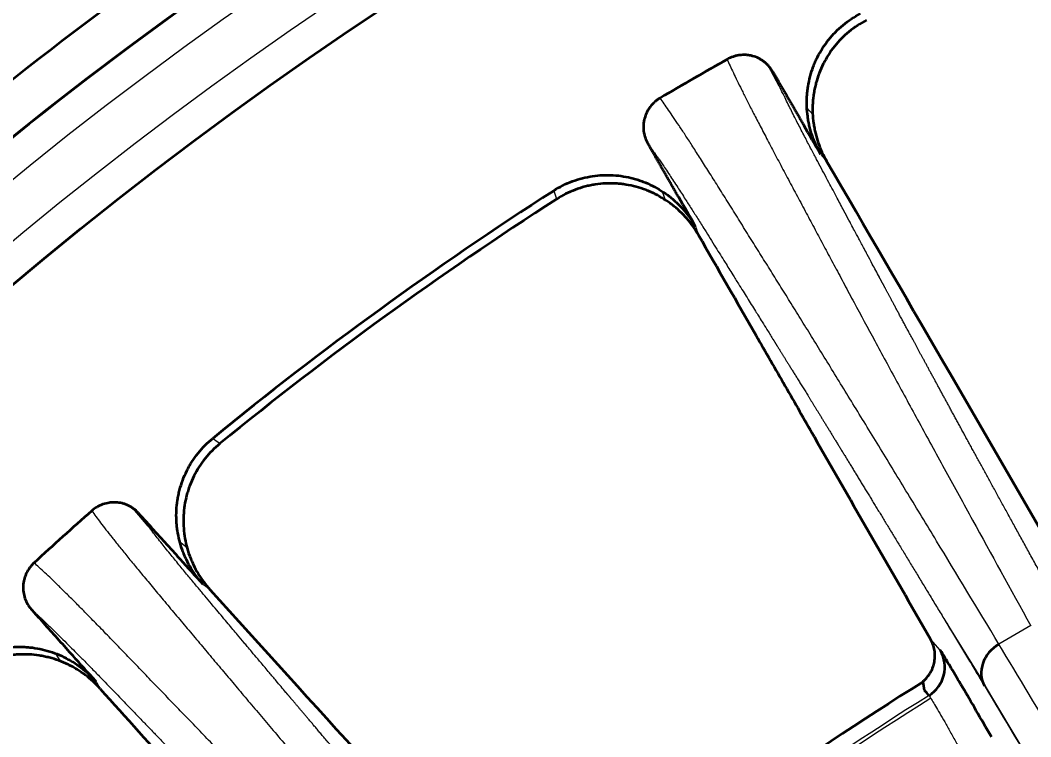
# Model space of a CAD drawing. Header units: millimetres. Extents: x 261 to 3841, y 268 to 4746.
# Drawn here: x 376.55 to 391.7, y 514.75 to 525.5 of the extents above; entities that cross this region are included whole.
import ezdxf
from ezdxf.lldxf.tags import DXFTag

# ---------------------------------------------------------------- set-up
doc = ezdxf.new("R2010")
doc.units = ezdxf.units.MM
doc.layers.add('20', color=7, linetype='Continuous', true_color=0xffffff)
doc.layers.add('dim', color=82, linetype='Continuous', lineweight=5)
doc.styles.add('TXT', font='txt.shx', dxfattribs={"bigfont": 'gbcbig.shx'})
tags = doc.linetypes.add('DASHED', pattern=[25.72, 12.86, -12.86]).pattern_tags.tags
tags[6:7] = [DXFTag(74, 4), DXFTag(75, 0), DXFTag(340, '0'), DXFTag(46, 0.0), DXFTag(50, 0.0), DXFTag(44, 0.0), DXFTag(45, 0.0)]
tags[4:5] = [DXFTag(74, 4), DXFTag(75, 0), DXFTag(340, '0'), DXFTag(46, 0.0), DXFTag(50, 0.0), DXFTag(44, 0.0), DXFTag(45, 0.0)]
doc.dimstyles.new('2-2', dxfattribs={"dimscale": 2, "dimtxt": 2.5, "dimasz": 2, "dimexe": 0.5, "dimexo": 0.5, "dimgap": 0.66, "dimtad": 0, "dimzin": 9, "dimdsep": 46, "dimtxsty": 'TXT', "dimblk": 'CLOSEDBLANK', "dimcen": 0.1, "dimclrd": 256, "dimclre": 256, "dimclrt": 7, "dimazin": 2, "dimtfac": 1, "dimtofl": 0, "dimtmove": 0, "dimatfit": 0, "dimldrblk": 'CLOSEDBLANK', "dimfxl": 0, "dimlwd": 0, "dimlwe": 0, "dimarcsym": 0})

# ---------------------------------------------------------------- blocks, each defined once
blk = doc.blocks.new('*D32')
at = {"layer": 'DEFPOINTS', "color": 0, "lineweight": 18, "transparency": 16777216}
for p in [(264.609, 628.483), (264.609, 608.346), (414.609, 446.191)]:
    blk.add_point(p, dxfattribs=at)
at = {"layer": 'dim', "lineweight": 0, "transparency": 16777216}
blk.add_line((264.609, 609.346), (264.609, 628.483), dxfattribs=at)
at = {"layer": 'dim', "color": 7, "lineweight": 18, "transparency": 16777216, "insert": (264.609, 634.9), "char_height": 5, "attachment_point": 5, "rotation": 90, "style": 'TXT'}
blk.add_mtext('150', dxfattribs=at)
blk = doc.blocks.new('_ClosedBlank')
at = {"color": 0, "linetype": 'ByBlock', "lineweight": -2}
for p, q in [((-1, 0.1667), (0, 0)), ((-1, 0.1667), (-1, -0.1667)), ((0, 0), (-1, -0.1667))]:
    blk.add_line(p, q, dxfattribs=at)
blk = doc.blocks.new('*D34')
at = {"layer": 'DEFPOINTS', "color": 0, "lineweight": 18, "transparency": 16777216}
for p in [(394.109, 628.483), (394.109, 483.191), (414.609, 446.191)]:
    blk.add_point(p, dxfattribs=at)
at = {"layer": 'dim', "lineweight": 0, "transparency": 16777216}
blk.add_line((394.109, 484.19), (394.109, 628.483), dxfattribs=at)
at = {"layer": 'dim', "color": 7, "lineweight": 18, "transparency": 16777216, "insert": (394.109, 636.566), "char_height": 5, "attachment_point": 5, "rotation": 90, "style": 'TXT'}
blk.add_mtext('20.5', dxfattribs=at)
blk = doc.blocks.new('*D39')
at = {"layer": 'DEFPOINTS', "color": 0, "lineweight": 18, "transparency": 16777216}
for p in [(314.609, 628.483), (314.609, 547.264), (414.609, 446.191)]:
    blk.add_point(p, dxfattribs=at)
at = {"layer": 'dim', "lineweight": 0, "transparency": 16777216}
blk.add_line((314.609, 548.264), (314.609, 628.483), dxfattribs=at)
at = {"layer": 'dim', "color": 7, "lineweight": 18, "transparency": 16777216, "insert": (314.609, 634.483), "char_height": 5, "attachment_point": 5, "rotation": 90, "style": 'TXT'}
blk.add_mtext('100', dxfattribs=at)

msp = doc.modelspace()

# ---------------------------------------------------------------- linework, layer by layer
at = {"layer": '20', "color": 7, "linetype": 'Continuous', "lineweight": 13}
for p, q in [((387.93, 524.513), (387.765, 524.82)), ((388.345, 524.185), (388.432, 524.086)), ((386.176, 522.932), (386.218, 522.807)), ((378.467, 517.91), (378.241, 518.177)), ((378.941, 517.676), (379.046, 517.597)), ((390.418, 516.492), (390.974, 515.596)), ((390.343, 516.051), (390.203, 516.209)), ((377.079, 516), (377.146, 515.886)), ((392.895, 512.386), (390.978, 515.583))]:
    msp.add_line(p, q, dxfattribs=at)
at = {"layer": '20', "color": 7, "linetype": 'DASHED', "lineweight": 13}
for radius in [60.992, 60.991]:
    msp.add_circle((414.609, 476.191), radius, dxfattribs=at)
at = {"layer": '20', "color": 7, "linetype": 'Continuous', "lineweight": 13}
for radius in [60.489, 59.774, 59.271]:
    msp.add_circle((414.609, 476.191), radius, dxfattribs=at)
at = {"layer": '20', "color": 7, "linetype": 'Continuous', "lineweight": 35}
msp.add_circle((414.609, 476.191), 59.271, dxfattribs=at)
at = {"layer": '20', "color": 7, "linetype": 'Continuous', "lineweight": 13}
for radius, start, end in [(68.807, 123.17213, 138.6543), (66.199, 123.17213, 138.6543), (65.836, 123.17213, 138.6543), (46.291, 119.6576, 120.3424), (46.173, 121.9475, 130.0525), (46.123, 121.9455, 130.0545)]:
    msp.add_arc((414.609, 476.191), radius, start, end, dxfattribs=at)
at = {"layer": '20', "color": 7, "linetype": 'Continuous', "lineweight": 35}
for radius, start, end in [(65.715, 124.35105, 136.88739), (60.981, 121.13995, 137.8746), (61.659, 123.18455, 136.59679), (55.927, 119.4049, 120.5952), (55.582, 122.7401, 129.2599), (55.453, 122.774, 129.226), (55.927, 131.4049, 132.5952), (46.395, 121.9073, 130.0075)]:
    msp.add_arc((414.609, 476.191), radius, start, end, dxfattribs=at)
for centre, major_axis, ratio, start_param, end_param in [((391.445, 515.764), (0.43, 0.259), 0.869513, 1.56011, 3.120388), ((389.911, 515.796), (-0.377, -0.332), 0.998592, 1.406579, 2.94291)]:
    msp.add_ellipse(centre, major_axis=major_axis, ratio=ratio, start_param=start_param, end_param=end_param, dxfattribs=at)
for points, knots in [([(388.554, 523.486), (388.503, 523.574), (388.461, 523.665), (388.412, 523.807), (388.398, 523.855), (388.38, 523.929), (388.375, 523.954), (388.365, 524.004), (388.361, 524.029), (388.344, 524.154), (388.34, 524.254), (388.347, 524.381), (388.35, 524.406), (388.355, 524.457), (388.359, 524.482), (388.371, 524.558), (388.392, 524.658), (388.423, 524.755), (388.45, 524.827), (388.46, 524.85), (388.481, 524.898), (388.492, 524.921), (388.55, 525.037), (388.605, 525.124), (388.686, 525.225), (388.703, 525.245), (388.737, 525.284), (388.755, 525.303), (388.81, 525.36), (388.849, 525.395), (388.97, 525.494), (389.057, 525.551), (389.15, 525.599)], [0, 0, 0, 0, 0.125, 0.125, 0.1875, 0.1875, 0.21875, 0.21875, 0.25, 0.25, 0.375, 0.375, 0.40625, 0.40625, 0.4375, 0.4375, 0.5, 0.5625, 0.5625, 0.59375, 0.59375, 0.625, 0.625, 0.75, 0.75, 0.78125, 0.78125, 0.8125, 0.8125, 0.875, 0.875, 1, 1, 1, 1]), ([(389.239, 525.5), (389.145, 525.452), (389.057, 525.394), (388.935, 525.294), (388.896, 525.259), (388.824, 525.185), (388.755, 525.107), (388.695, 525.023), (388.653, 524.957), (388.64, 524.935), (388.614, 524.89), (388.602, 524.867), (388.544, 524.752), (388.508, 524.657), (388.475, 524.533), (388.469, 524.509), (388.459, 524.459), (388.454, 524.433), (388.442, 524.357), (388.436, 524.307), (388.427, 524.156), (388.431, 524.055), (388.448, 523.93), (388.452, 523.905), (388.462, 523.855), (388.467, 523.83), (388.485, 523.756), (388.499, 523.708), (388.548, 523.566), (388.59, 523.475), (388.641, 523.387)], [0, 0, 0, 0, 0.125, 0.125, 0.1875, 0.1875, 0.25, 0.3125, 0.3125, 0.34375, 0.34375, 0.375, 0.375, 0.5, 0.5, 0.53125, 0.53125, 0.5625, 0.5625, 0.625, 0.625, 0.75, 0.75, 0.78125, 0.78125, 0.8125, 0.8125, 0.875, 0.875, 1, 1, 1, 1]), ([(387.826, 524.738), (387.81, 524.766), (387.791, 524.792), (387.76, 524.827), (387.748, 524.839), (387.725, 524.86), (387.701, 524.88), (387.675, 524.898), (387.648, 524.915), (387.634, 524.923), (387.59, 524.944), (387.56, 524.955), (387.514, 524.967), (387.498, 524.97), (387.474, 524.974), (387.465, 524.975), (387.449, 524.977), (387.441, 524.978), (387.401, 524.98), (387.368, 524.979), (387.319, 524.973), (387.303, 524.97), (387.271, 524.963), (387.255, 524.958), (387.208, 524.943), (387.178, 524.929), (387.149, 524.913)], [0, 0, 0, 0, 0.125, 0.125, 0.1875, 0.1875, 0.25, 0.3125, 0.3125, 0.375, 0.375, 0.5, 0.5, 0.5625, 0.5625, 0.59375, 0.59375, 0.625, 0.625, 0.75, 0.75, 0.8125, 0.8125, 0.875, 0.875, 1, 1, 1, 1]), ([(386.143, 524.332), (386.129, 524.324), (386.115, 524.314), (386.088, 524.295), (386.075, 524.284), (386.038, 524.251), (386.016, 524.227), (385.986, 524.188), (385.977, 524.175), (385.96, 524.147), (385.952, 524.133), (385.93, 524.089), (385.919, 524.059), (385.906, 524.012), (385.902, 523.997), (385.897, 523.965), (385.895, 523.949), (385.892, 523.901), (385.893, 523.869), (385.899, 523.822), (385.901, 523.806), (385.908, 523.775), (385.913, 523.76), (385.928, 523.715), (385.94, 523.687), (385.956, 523.659)], [0, 0, 0, 0, 0.0625, 0.0625, 0.125, 0.125, 0.25, 0.25, 0.3125, 0.3125, 0.375, 0.375, 0.5, 0.5, 0.5625, 0.5625, 0.625, 0.625, 0.75, 0.75, 0.8125, 0.8125, 0.875, 0.875, 1, 1, 1, 1]), ([(384.548, 522.942), (384.637, 523), (384.731, 523.047), (384.929, 523.121), (385.029, 523.146), (385.182, 523.169), (385.234, 523.174), (385.312, 523.177), (385.338, 523.178), (385.39, 523.177), (385.416, 523.177), (385.544, 523.169), (385.645, 523.152), (385.768, 523.119), (385.792, 523.112), (385.841, 523.096), (385.865, 523.087), (385.937, 523.06), (385.983, 523.039), (386.119, 522.971), (386.204, 522.918), (386.303, 522.84), (386.323, 522.824), (386.362, 522.791), (386.38, 522.774), (386.435, 522.722), (386.47, 522.686), (386.568, 522.572), (386.626, 522.491), (386.676, 522.403)], [0, 0, 0, 0, 0.125, 0.125, 0.25, 0.25, 0.3125, 0.3125, 0.34375, 0.34375, 0.375, 0.375, 0.5, 0.5, 0.53125, 0.53125, 0.5625, 0.5625, 0.625, 0.625, 0.75, 0.75, 0.78125, 0.78125, 0.8125, 0.8125, 0.875, 0.875, 1, 1, 1, 1]), ([(386.719, 522.278), (386.668, 522.366), (386.61, 522.448), (386.512, 522.561), (386.477, 522.598), (386.422, 522.65), (386.403, 522.667), (386.364, 522.7), (386.345, 522.716), (386.245, 522.793), (386.16, 522.847), (386.047, 522.904), (386.024, 522.915), (385.977, 522.935), (385.953, 522.945), (385.881, 522.972), (385.784, 523.003), (385.685, 523.025), (385.609, 523.037), (385.583, 523.041), (385.532, 523.046), (385.506, 523.048), (385.377, 523.056), (385.274, 523.051), (385.146, 523.032), (385.12, 523.027), (385.069, 523.017), (385.044, 523.011), (384.967, 522.991), (384.918, 522.975), (384.772, 522.92), (384.679, 522.874), (384.59, 522.816)], [0, 0, 0, 0, 0.125, 0.125, 0.1875, 0.1875, 0.21875, 0.21875, 0.25, 0.25, 0.375, 0.375, 0.40625, 0.40625, 0.4375, 0.4375, 0.5, 0.5625, 0.5625, 0.59375, 0.59375, 0.625, 0.625, 0.75, 0.75, 0.78125, 0.78125, 0.8125, 0.8125, 0.875, 0.875, 1, 1, 1, 1]), ([(386.719, 522.278), (387.006, 521.778), (387.365, 521.151), (387.727, 520.52), (387.872, 520.268), (387.944, 520.142), (388.162, 519.763), (388.307, 519.51), (389.033, 518.245), (389.615, 517.23), (390.2, 516.213)], [0, 0, 0, 0, 0.25, 0.3125, 0.3125, 0.375, 0.375, 0.5, 0.5, 1, 1, 1, 1]), ([(379.29, 517.036), (379.222, 517.111), (379.162, 517.191), (379.084, 517.32), (379.061, 517.364), (379.028, 517.433), (379.018, 517.456), (378.998, 517.503), (378.989, 517.526), (378.946, 517.645), (378.921, 517.742), (378.902, 517.868), (378.899, 517.893), (378.894, 517.944), (378.892, 517.969), (378.888, 518.046), (378.888, 518.148), (378.898, 518.249), (378.91, 518.325), (378.914, 518.35), (378.925, 518.401), (378.931, 518.426), (378.964, 518.552), (379, 518.648), (379.058, 518.764), (379.07, 518.787), (379.095, 518.833), (379.109, 518.855), (379.151, 518.921), (379.182, 518.964), (379.279, 519.086), (379.352, 519.16), (379.434, 519.227)], [0, 0, 0, 0, 0.125, 0.125, 0.1875, 0.1875, 0.21875, 0.21875, 0.25, 0.25, 0.375, 0.375, 0.40625, 0.40625, 0.4375, 0.4375, 0.5, 0.5625, 0.5625, 0.59375, 0.59375, 0.625, 0.625, 0.75, 0.75, 0.78125, 0.78125, 0.8125, 0.8125, 0.875, 0.875, 1, 1, 1, 1]), ([(379.541, 519.148), (379.459, 519.081), (379.385, 519.007), (379.287, 518.883), (379.256, 518.84), (379.201, 518.753), (379.15, 518.663), (379.108, 518.568), (379.081, 518.495), (379.072, 518.471), (379.057, 518.421), (379.05, 518.396), (379.017, 518.272), (379.002, 518.171), (378.995, 518.044), (378.995, 518.018), (378.994, 517.967), (378.995, 517.941), (378.999, 517.864), (379.004, 517.814), (379.027, 517.664), (379.051, 517.566), (379.094, 517.447), (379.104, 517.424), (379.123, 517.377), (379.134, 517.354), (379.166, 517.286), (379.19, 517.241), (379.267, 517.113), (379.327, 517.032), (379.395, 516.957)], [0, 0, 0, 0, 0.125, 0.125, 0.1875, 0.1875, 0.25, 0.3125, 0.3125, 0.34375, 0.34375, 0.375, 0.375, 0.5, 0.5, 0.53125, 0.53125, 0.5625, 0.5625, 0.625, 0.625, 0.75, 0.75, 0.78125, 0.78125, 0.8125, 0.8125, 0.875, 0.875, 1, 1, 1, 1]), ([(378.317, 518.109), (378.296, 518.133), (378.273, 518.154), (378.234, 518.182), (378.221, 518.191), (378.194, 518.207), (378.166, 518.222), (378.137, 518.234), (378.107, 518.245), (378.091, 518.249), (378.044, 518.261), (378.013, 518.265), (377.964, 518.268), (377.948, 518.268), (377.924, 518.266), (377.916, 518.266), (377.899, 518.264), (377.891, 518.263), (377.851, 518.257), (377.82, 518.249), (377.773, 518.233), (377.758, 518.227), (377.728, 518.213), (377.714, 518.205), (377.671, 518.18), (377.644, 518.161), (377.62, 518.139)], [0, 0, 0, 0, 0.125, 0.125, 0.1875, 0.1875, 0.25, 0.3125, 0.3125, 0.375, 0.375, 0.5, 0.5, 0.5625, 0.5625, 0.59375, 0.59375, 0.625, 0.625, 0.75, 0.75, 0.8125, 0.8125, 0.875, 0.875, 1, 1, 1, 1]), ([(376.756, 517.362), (376.744, 517.35), (376.732, 517.339), (376.71, 517.314), (376.7, 517.301), (376.67, 517.261), (376.653, 517.233), (376.632, 517.189), (376.626, 517.174), (376.615, 517.143), (376.61, 517.127), (376.598, 517.08), (376.593, 517.048), (376.59, 517), (376.59, 516.984), (376.592, 516.951), (376.593, 516.935), (376.6, 516.888), (376.607, 516.857), (376.623, 516.812), (376.629, 516.797), (376.642, 516.768), (376.649, 516.754), (376.673, 516.714), (376.692, 516.688), (376.713, 516.665)], [0, 0, 0, 0, 0.0625, 0.0625, 0.125, 0.125, 0.25, 0.25, 0.3125, 0.3125, 0.375, 0.375, 0.5, 0.5, 0.5625, 0.5625, 0.625, 0.625, 0.75, 0.75, 0.8125, 0.8125, 0.875, 0.875, 1, 1, 1, 1]), ([(377.34, 515.964), (377.305, 516.003), (377.236, 516.08), (377.132, 516.197), (377.027, 516.313), (376.923, 516.43), (376.818, 516.547), (376.748, 516.625), (376.713, 516.665)], [0, 0, 0, 0, 0.165481, 0.331437, 0.497866, 0.66477, 0.832148, 1, 1, 1, 1]), ([(390.084, 515.579), (390.095, 515.589), (390.106, 515.599), (390.127, 515.619), (390.137, 515.63), (390.165, 515.664), (390.182, 515.688), (390.205, 515.726), (390.211, 515.739), (390.224, 515.766), (390.23, 515.779), (390.245, 515.82), (390.253, 515.848), (390.26, 515.891), (390.262, 515.906), (390.265, 515.935), (390.266, 515.949), (390.266, 515.993), (390.264, 516.022), (390.256, 516.065), (390.253, 516.079), (390.246, 516.107), (390.241, 516.121), (390.227, 516.161), (390.215, 516.188), (390.2, 516.213)], [0, 0, 0, 0, 0.0625, 0.0625, 0.125, 0.125, 0.25, 0.25, 0.3125, 0.3125, 0.375, 0.375, 0.5, 0.5, 0.5625, 0.5625, 0.625, 0.625, 0.75, 0.75, 0.8125, 0.8125, 0.875, 0.875, 1, 1, 1, 1]), ([(375.485, 515.671), (375.56, 515.745), (375.642, 515.811), (375.82, 515.924), (375.913, 515.97), (376.058, 516.024), (376.107, 516.04), (376.183, 516.06), (376.208, 516.065), (376.259, 516.076), (376.285, 516.08), (376.412, 516.099), (376.514, 516.104), (376.641, 516.097), (376.667, 516.095), (376.717, 516.09), (376.743, 516.086), (376.819, 516.074), (376.869, 516.064), (377.015, 516.026), (377.109, 515.991), (377.223, 515.936), (377.246, 515.924), (377.29, 515.9), (377.312, 515.887), (377.376, 515.847), (377.418, 515.819), (377.537, 515.729), (377.611, 515.661), (377.679, 515.585)], [0, 0, 0, 0, 0.125, 0.125, 0.25, 0.25, 0.3125, 0.3125, 0.34375, 0.34375, 0.375, 0.375, 0.5, 0.5, 0.53125, 0.53125, 0.5625, 0.5625, 0.625, 0.625, 0.75, 0.75, 0.78125, 0.78125, 0.8125, 0.8125, 0.875, 0.875, 1, 1, 1, 1]), ([(377.746, 515.472), (377.679, 515.548), (377.605, 515.616), (377.485, 515.706), (377.443, 515.735), (377.378, 515.774), (377.356, 515.787), (377.312, 515.811), (377.289, 515.823), (377.176, 515.878), (377.081, 515.913), (376.959, 515.945), (376.934, 515.95), (376.884, 515.961), (376.858, 515.965), (376.783, 515.977), (376.681, 515.988), (376.579, 515.988), (376.502, 515.984), (376.477, 515.982), (376.425, 515.977), (376.4, 515.974), (376.272, 515.954), (376.172, 515.928), (376.051, 515.883), (376.027, 515.873), (375.979, 515.852), (375.955, 515.841), (375.885, 515.806), (375.839, 515.78), (375.708, 515.696), (375.627, 515.631), (375.552, 515.556)], [0, 0, 0, 0, 0.125, 0.125, 0.1875, 0.1875, 0.21875, 0.21875, 0.25, 0.25, 0.375, 0.375, 0.40625, 0.40625, 0.4375, 0.4375, 0.5, 0.5625, 0.5625, 0.59375, 0.59375, 0.625, 0.625, 0.75, 0.75, 0.78125, 0.78125, 0.8125, 0.8125, 0.875, 0.875, 1, 1, 1, 1]), ([(391.112, 514.751), (391.033, 514.887), (390.883, 515.147), (390.672, 515.507), (390.502, 515.795), (390.386, 515.988), (390.351, 516.041), (390.346, 516.047)], [0, 0, 0, 0, 0.199973, 0.39998, 0.599987, 0.799993, 1, 1, 1, 1]), ([(377.746, 515.472), (378.131, 515.043), (378.613, 514.504), (379.098, 513.963), (379.292, 513.746), (379.389, 513.637), (379.68, 513.312), (379.875, 513.095), (380.848, 512.009), (381.629, 511.137), (382.412, 510.263)], [0, 0, 0, 0, 0.25, 0.3125, 0.3125, 0.375, 0.375, 0.5, 0.5, 1, 1, 1, 1])]:
    msp.add_open_spline(points, degree=3, knots=knots, dxfattribs=at)
at = {"layer": '20', "color": 7, "linetype": 'Continuous', "lineweight": 13}
for points, knots in [([(387.149, 524.913), (387.177, 524.852), (387.207, 524.786), (387.278, 524.636), (387.318, 524.553), (387.388, 524.413), (387.413, 524.363), (387.466, 524.258), (387.494, 524.203), (387.554, 524.085), (387.586, 524.024), (387.654, 523.893), (387.69, 523.825), (387.765, 523.682), (387.804, 523.607), (387.885, 523.453), (387.927, 523.374), (388.013, 523.212), (388.057, 523.13), (388.146, 522.963), (388.191, 522.879), (388.28, 522.711), (388.325, 522.627), (388.392, 522.502), (388.414, 522.461), (388.458, 522.378), (388.48, 522.337), (388.545, 522.214), (388.589, 522.132), (388.677, 521.967), (388.722, 521.883), (388.813, 521.712), (388.86, 521.625), (388.955, 521.446), (389.004, 521.356), (389.153, 521.079), (389.256, 520.887), (389.47, 520.491), (389.582, 520.286), (389.811, 519.863), (389.93, 519.645), (390.174, 519.197), (390.3, 518.967), (390.559, 518.493), (390.693, 518.25), (391.106, 517.499), (391.396, 516.972), (391.703, 516.417)], [0, 0, 0, 0, 0.0625, 0.0625, 0.125, 0.125, 0.15625, 0.15625, 0.1875, 0.1875, 0.21875, 0.21875, 0.25, 0.25, 0.28125, 0.28125, 0.3125, 0.3125, 0.34375, 0.34375, 0.375, 0.375, 0.40625, 0.40625, 0.421875, 0.421875, 0.4375, 0.4375, 0.46875, 0.46875, 0.5, 0.5, 0.53125, 0.53125, 0.5625, 0.5625, 0.625, 0.625, 0.6875, 0.6875, 0.75, 0.75, 0.8125, 0.8125, 0.875, 0.875, 1, 1, 1, 1]), ([(392.352, 516.294), (392.332, 516.329), (392.292, 516.401), (392.233, 516.508), (392.174, 516.615), (392.115, 516.721), (392.058, 516.825), (392.001, 516.928), (391.946, 517.028), (391.891, 517.128), (391.837, 517.226), (391.784, 517.322), (391.732, 517.417), (391.68, 517.51), (391.63, 517.602), (391.58, 517.693), (391.531, 517.782), (391.483, 517.869), (391.435, 517.956), (391.389, 518.041), (391.343, 518.124), (391.298, 518.206), (391.253, 518.287), (391.21, 518.367), (391.167, 518.445), (391.125, 518.522), (391.083, 518.598), (391.042, 518.672), (391.002, 518.746), (390.963, 518.818), (390.924, 518.888), (390.886, 518.958), (390.849, 519.027), (390.812, 519.094), (390.776, 519.16), (390.74, 519.225), (390.705, 519.289), (390.671, 519.352), (390.637, 519.414), (390.604, 519.475), (390.571, 519.535), (390.539, 519.594), (390.508, 519.651), (390.477, 519.708), (390.447, 519.763), (390.417, 519.818), (390.388, 519.872), (390.36, 519.924), (390.332, 519.976), (390.304, 520.026), (390.277, 520.076), (390.251, 520.125), (390.225, 520.173), (390.199, 520.22), (390.174, 520.265), (390.15, 520.311), (390.126, 520.355), (390.103, 520.398), (390.08, 520.44), (390.057, 520.482), (390.035, 520.522), (390.014, 520.562), (389.993, 520.601), (389.972, 520.639), (389.952, 520.677), (389.932, 520.713), (389.913, 520.749), (389.894, 520.783), (389.876, 520.818), (389.858, 520.851), (389.84, 520.883), (389.823, 520.915), (389.807, 520.946), (389.79, 520.976), (389.775, 521.006), (389.759, 521.034), (389.744, 521.062), (389.729, 521.09), (389.715, 521.116), (389.701, 521.142), (389.688, 521.167), (389.675, 521.191), (389.662, 521.215), (389.65, 521.238), (389.638, 521.26), (389.626, 521.282), (389.615, 521.303), (389.604, 521.323), (389.593, 521.343), (389.583, 521.362), (389.573, 521.38), (389.564, 521.398), (389.555, 521.415), (389.546, 521.431), (389.537, 521.447), (389.529, 521.462), (389.522, 521.477), (389.514, 521.491), (389.507, 521.504), (389.5, 521.517), (389.494, 521.529), (389.488, 521.54), (389.482, 521.551), (389.476, 521.561), (389.471, 521.571), (389.466, 521.58), (389.462, 521.589), (389.458, 521.596), (389.454, 521.604), (389.45, 521.61), (389.447, 521.616), (389.444, 521.622), (389.441, 521.627), (389.439, 521.631), (389.437, 521.635), (389.435, 521.638), (389.434, 521.641), (389.433, 521.643), (389.432, 521.644), (389.432, 521.645), (389.396, 521.712), (389.335, 521.825), (389.26, 521.967), (389.193, 522.093), (389.129, 522.213), (389.064, 522.335), (389.014, 522.428), (388.962, 522.526), (388.892, 522.657), (388.791, 522.847), (388.664, 523.086), (388.561, 523.278), (388.49, 523.414), (388.452, 523.486), (388.411, 523.564), (388.367, 523.648), (388.32, 523.737), (388.255, 523.863), (388.17, 524.028), (388.09, 524.187), (388.029, 524.309), (387.989, 524.391), (387.958, 524.455), (387.937, 524.498), (387.924, 524.526), (387.915, 524.544), (387.907, 524.562), (387.899, 524.579), (387.891, 524.597), (387.883, 524.613), (387.875, 524.63), (387.868, 524.646), (387.86, 524.662), (387.853, 524.678), (387.846, 524.693), (387.839, 524.709), (387.832, 524.724), (387.828, 524.733), (387.826, 524.738)], [0, 0, 0, 0, 0.008025, 0.016323, 0.024551, 0.032708, 0.040794, 0.04881, 0.056756, 0.064631, 0.072435, 0.080168, 0.087831, 0.095424, 0.102946, 0.110397, 0.117777, 0.125087, 0.132327, 0.139496, 0.146594, 0.153621, 0.160578, 0.167465, 0.174281, 0.181026, 0.187701, 0.194305, 0.200839, 0.207303, 0.213696, 0.220018, 0.22627, 0.232451, 0.238562, 0.244602, 0.250572, 0.256471, 0.262299, 0.268057, 0.273744, 0.27936, 0.284905, 0.29038, 0.295784, 0.301118, 0.306381, 0.311573, 0.316695, 0.321746, 0.326726, 0.331635, 0.336474, 0.341243, 0.34594, 0.350567, 0.355124, 0.359609, 0.364024, 0.368369, 0.372643, 0.376846, 0.380978, 0.38504, 0.389032, 0.392952, 0.396802, 0.400582, 0.40429, 0.407928, 0.411496, 0.414993, 0.418419, 0.421774, 0.425059, 0.428274, 0.431417, 0.43449, 0.437493, 0.440425, 0.443286, 0.446076, 0.448796, 0.451446, 0.454024, 0.456532, 0.45897, 0.461337, 0.463633, 0.465858, 0.468013, 0.470097, 0.472111, 0.474054, 0.475927, 0.477728, 0.479459, 0.48112, 0.48271, 0.484229, 0.485678, 0.487056, 0.488363, 0.4896, 0.490766, 0.491861, 0.492886, 0.493841, 0.494724, 0.495537, 0.496279, 0.496951, 0.497552, 0.498083, 0.498543, 0.498932, 0.49925, 0.499498, 0.499676, 0.499782, 0.499818, 0.524255, 0.542144, 0.553472, 0.572373, 0.587632, 0.599245, 0.607211, 0.624279, 0.64786, 0.677937, 0.71449, 0.723391, 0.733488, 0.74478, 0.757268, 0.770951, 0.78583, 0.818437, 0.857156, 0.879659, 0.899059, 0.915354, 0.928542, 0.933644, 0.938746, 0.943849, 0.948952, 0.954055, 0.959159, 0.964263, 0.969367, 0.974472, 0.979577, 0.984682, 0.989788, 0.994894, 1, 1, 1, 1]), ([(391.224, 516.141), (390.897, 516.683), (390.586, 517.199), (390.142, 517.932), (389.998, 518.169), (389.717, 518.63), (389.581, 518.855), (389.315, 519.29), (389.186, 519.502), (388.934, 519.912), (388.812, 520.111), (388.576, 520.495), (388.462, 520.68), (388.297, 520.947), (388.242, 521.035), (388.136, 521.207), (388.084, 521.291), (388.007, 521.414), (387.981, 521.455), (387.931, 521.536), (387.906, 521.576), (387.832, 521.695), (387.783, 521.774), (387.684, 521.932), (387.635, 522.011), (387.535, 522.171), (387.484, 522.252), (387.384, 522.413), (387.333, 522.494), (387.234, 522.654), (387.184, 522.734), (387.087, 522.889), (387.039, 522.965), (386.947, 523.112), (386.902, 523.184), (386.816, 523.32), (386.774, 523.385), (386.695, 523.509), (386.657, 523.568), (386.586, 523.679), (386.552, 523.731), (386.487, 523.829), (386.457, 523.875), (386.37, 524.006), (386.318, 524.082), (386.224, 524.218), (386.182, 524.278), (386.143, 524.332)], [0, 0, 0, 0, 0.125, 0.125, 0.1875, 0.1875, 0.25, 0.25, 0.3125, 0.3125, 0.375, 0.375, 0.4375, 0.4375, 0.46875, 0.46875, 0.5, 0.5, 0.515625, 0.515625, 0.53125, 0.53125, 0.5625, 0.5625, 0.59375, 0.59375, 0.625, 0.625, 0.65625, 0.65625, 0.6875, 0.6875, 0.71875, 0.71875, 0.75, 0.75, 0.78125, 0.78125, 0.8125, 0.8125, 0.84375, 0.84375, 0.875, 0.875, 0.9375, 0.9375, 1, 1, 1, 1]), ([(385.956, 523.659), (385.959, 523.655), (385.966, 523.646), (385.975, 523.633), (385.985, 523.619), (385.995, 523.605), (386.005, 523.591), (386.015, 523.577), (386.025, 523.562), (386.036, 523.547), (386.047, 523.532), (386.057, 523.516), (386.068, 523.501), (386.08, 523.485), (386.091, 523.468), (386.109, 523.443), (386.135, 523.403), (386.175, 523.344), (386.226, 523.269), (386.302, 523.155), (386.399, 523.006), (386.496, 522.855), (386.566, 522.746), (386.612, 522.673), (386.66, 522.598), (386.726, 522.494), (386.829, 522.33), (386.966, 522.111), (387.109, 521.883), (387.223, 521.698), (387.313, 521.554), (387.385, 521.439), (387.449, 521.336), (387.512, 521.236), (387.569, 521.144), (387.623, 521.057), (387.68, 520.967), (387.75, 520.853), (387.803, 520.769), (387.832, 520.722), (387.833, 520.721), (387.834, 520.719), (387.835, 520.718), (387.836, 520.715), (387.838, 520.712), (387.841, 520.708), (387.843, 520.704), (387.846, 520.699), (387.849, 520.694), (387.853, 520.688), (387.857, 520.682), (387.861, 520.675), (387.866, 520.667), (387.871, 520.659), (387.877, 520.65), (387.882, 520.641), (387.888, 520.631), (387.895, 520.621), (387.902, 520.61), (387.909, 520.598), (387.917, 520.586), (387.925, 520.573), (387.933, 520.56), (387.942, 520.546), (387.951, 520.531), (387.96, 520.516), (387.97, 520.5), (387.98, 520.484), (387.991, 520.467), (388.002, 520.449), (388.013, 520.431), (388.025, 520.412), (388.037, 520.392), (388.049, 520.372), (388.062, 520.351), (388.076, 520.329), (388.089, 520.307), (388.104, 520.284), (388.118, 520.261), (388.133, 520.237), (388.149, 520.212), (388.164, 520.186), (388.181, 520.16), (388.197, 520.133), (388.215, 520.105), (388.232, 520.077), (388.25, 520.047), (388.269, 520.017), (388.288, 519.987), (388.307, 519.955), (388.327, 519.923), (388.347, 519.89), (388.368, 519.857), (388.389, 519.822), (388.411, 519.787), (388.433, 519.751), (388.456, 519.714), (388.479, 519.676), (388.503, 519.638), (388.527, 519.598), (388.552, 519.558), (388.577, 519.517), (388.603, 519.475), (388.629, 519.432), (388.656, 519.389), (388.683, 519.344), (388.711, 519.299), (388.739, 519.252), (388.768, 519.205), (388.798, 519.157), (388.828, 519.108), (388.859, 519.058), (388.89, 519.007), (388.922, 518.955), (388.954, 518.902), (388.987, 518.848), (389.021, 518.793), (389.055, 518.737), (389.09, 518.679), (389.125, 518.621), (389.161, 518.562), (389.198, 518.502), (389.235, 518.441), (389.273, 518.379), (389.312, 518.315), (389.351, 518.251), (389.391, 518.185), (389.432, 518.119), (389.473, 518.051), (389.515, 517.982), (389.558, 517.912), (389.601, 517.84), (389.645, 517.768), (389.69, 517.694), (389.736, 517.619), (389.782, 517.543), (389.829, 517.465), (389.877, 517.386), (389.926, 517.306), (389.975, 517.225), (390.025, 517.142), (390.076, 517.057), (390.128, 516.972), (390.181, 516.885), (390.234, 516.797), (390.289, 516.707), (390.344, 516.616), (390.4, 516.523), (390.457, 516.429), (390.515, 516.333), (390.573, 516.236), (390.633, 516.137), (390.693, 516.037), (390.755, 515.935), (390.817, 515.832), (390.88, 515.727), (390.943, 515.622), (390.986, 515.552), (391.007, 515.517)], [0, 0, 0, 0, 0.005106, 0.010212, 0.015318, 0.020423, 0.025528, 0.030632, 0.035737, 0.040841, 0.045944, 0.051048, 0.056151, 0.061253, 0.066356, 0.071458, 0.084616, 0.100902, 0.120311, 0.142843, 0.181629, 0.214169, 0.226056, 0.237943, 0.24983, 0.261775, 0.285509, 0.32145, 0.351323, 0.375108, 0.392789, 0.407163, 0.419665, 0.433101, 0.446529, 0.455581, 0.467543, 0.482411, 0.500182, 0.500218, 0.500324, 0.500501, 0.500749, 0.501068, 0.501457, 0.501917, 0.502447, 0.503048, 0.50372, 0.504462, 0.505275, 0.506158, 0.507112, 0.508137, 0.509232, 0.510398, 0.511635, 0.512942, 0.51432, 0.515768, 0.517287, 0.518877, 0.520538, 0.522269, 0.52407, 0.525942, 0.527885, 0.529899, 0.531983, 0.534138, 0.536364, 0.53866, 0.541027, 0.543464, 0.545972, 0.548551, 0.5512, 0.55392, 0.556711, 0.559572, 0.562503, 0.565506, 0.568579, 0.571722, 0.574937, 0.578222, 0.581577, 0.585003, 0.5885, 0.592068, 0.595706, 0.599415, 0.603194, 0.607044, 0.610964, 0.614956, 0.619018, 0.62315, 0.627353, 0.631627, 0.635972, 0.640387, 0.644872, 0.649429, 0.654056, 0.658753, 0.663522, 0.668361, 0.67327, 0.678251, 0.683302, 0.688423, 0.693615, 0.698878, 0.704212, 0.709616, 0.715091, 0.720636, 0.726253, 0.73194, 0.737697, 0.743525, 0.749424, 0.755394, 0.761434, 0.767545, 0.773727, 0.779979, 0.786301, 0.792694, 0.799158, 0.805692, 0.812296, 0.818971, 0.825716, 0.832532, 0.839419, 0.846376, 0.853404, 0.860502, 0.867671, 0.874911, 0.882221, 0.889601, 0.897053, 0.904575, 0.912167, 0.91983, 0.927564, 0.935368, 0.943243, 0.951189, 0.959205, 0.967292, 0.975449, 0.983677, 0.991975, 1, 1, 1, 1]), ([(388.637, 523.391), (388.615, 523.416), (388.593, 523.441), (388.567, 523.472), (388.562, 523.477), (388.557, 523.483)], [0, 0, 0, 0, 0.823013, 0.823013, 1, 1, 1, 1]), ([(386.678, 522.398), (386.681, 522.388), (386.685, 522.378), (386.698, 522.34), (386.708, 522.311), (386.717, 522.283)], [0, 0, 0, 0, 0.257497, 0.257497, 1, 1, 1, 1]), ([(377.62, 518.139), (377.659, 518.086), (377.703, 518.027), (377.803, 517.895), (377.86, 517.823), (377.957, 517.7), (377.991, 517.656), (378.065, 517.565), (378.104, 517.516), (378.187, 517.414), (378.232, 517.36), (378.325, 517.247), (378.374, 517.187), (378.477, 517.063), (378.531, 516.998), (378.643, 516.865), (378.7, 516.796), (378.818, 516.655), (378.878, 516.584), (379, 516.439), (379.061, 516.366), (379.183, 516.221), (379.245, 516.148), (379.336, 516.04), (379.366, 516.004), (379.426, 515.932), (379.456, 515.896), (379.546, 515.79), (379.606, 515.719), (379.726, 515.575), (379.787, 515.502), (379.912, 515.354), (379.976, 515.278), (380.107, 515.124), (380.173, 515.045), (380.376, 514.805), (380.517, 514.639), (380.809, 514.296), (380.961, 514.119), (381.273, 513.753), (381.434, 513.565), (381.767, 513.177), (381.938, 512.978), (382.29, 512.569), (382.471, 512.359), (383.031, 511.71), (383.425, 511.255), (383.84, 510.776)], [0, 0, 0, 0, 0.0625, 0.0625, 0.125, 0.125, 0.15625, 0.15625, 0.1875, 0.1875, 0.21875, 0.21875, 0.25, 0.25, 0.28125, 0.28125, 0.3125, 0.3125, 0.34375, 0.34375, 0.375, 0.375, 0.40625, 0.40625, 0.421875, 0.421875, 0.4375, 0.4375, 0.46875, 0.46875, 0.5, 0.5, 0.53125, 0.53125, 0.5625, 0.5625, 0.625, 0.625, 0.6875, 0.6875, 0.75, 0.75, 0.8125, 0.8125, 0.875, 0.875, 1, 1, 1, 1]), ([(384.5, 510.79), (384.474, 510.82), (384.42, 510.882), (384.34, 510.975), (384.259, 511.068), (384.18, 511.159), (384.102, 511.249), (384.026, 511.337), (383.95, 511.424), (383.876, 511.51), (383.803, 511.595), (383.731, 511.678), (383.66, 511.76), (383.591, 511.84), (383.522, 511.92), (383.454, 511.998), (383.388, 512.075), (383.323, 512.151), (383.258, 512.225), (383.195, 512.298), (383.133, 512.371), (383.072, 512.442), (383.011, 512.512), (382.952, 512.58), (382.894, 512.648), (382.837, 512.714), (382.78, 512.78), (382.725, 512.844), (382.671, 512.908), (382.617, 512.97), (382.564, 513.031), (382.513, 513.091), (382.462, 513.151), (382.412, 513.209), (382.363, 513.266), (382.314, 513.322), (382.267, 513.378), (382.22, 513.432), (382.174, 513.486), (382.129, 513.538), (382.085, 513.59), (382.041, 513.641), (381.999, 513.691), (381.957, 513.74), (381.916, 513.788), (381.875, 513.835), (381.836, 513.881), (381.797, 513.927), (381.759, 513.971), (381.721, 514.015), (381.684, 514.058), (381.648, 514.1), (381.613, 514.142), (381.579, 514.182), (381.545, 514.222), (381.511, 514.261), (381.479, 514.299), (381.447, 514.337), (381.416, 514.373), (381.385, 514.409), (381.355, 514.445), (381.326, 514.479), (381.297, 514.513), (381.269, 514.546), (381.242, 514.578), (381.215, 514.61), (381.189, 514.64), (381.163, 514.671), (381.138, 514.7), (381.113, 514.729), (381.09, 514.757), (381.066, 514.785), (381.043, 514.811), (381.021, 514.837), (381, 514.863), (380.979, 514.888), (380.958, 514.912), (380.938, 514.936), (380.919, 514.959), (380.9, 514.981), (380.881, 515.003), (380.863, 515.024), (380.846, 515.044), (380.829, 515.064), (380.813, 515.084), (380.797, 515.103), (380.781, 515.121), (380.767, 515.138), (380.752, 515.155), (380.738, 515.172), (380.725, 515.188), (380.712, 515.203), (380.699, 515.218), (380.687, 515.232), (380.676, 515.246), (380.665, 515.259), (380.654, 515.271), (380.644, 515.283), (380.634, 515.295), (380.625, 515.306), (380.616, 515.316), (380.608, 515.326), (380.6, 515.336), (380.592, 515.345), (380.585, 515.353), (380.579, 515.361), (380.573, 515.368), (380.567, 515.375), (380.562, 515.381), (380.557, 515.387), (380.552, 515.392), (380.548, 515.397), (380.545, 515.401), (380.541, 515.405), (380.539, 515.408), (380.536, 515.411), (380.534, 515.413), (380.533, 515.415), (380.532, 515.416), (380.531, 515.417), (380.482, 515.475), (380.4, 515.574), (380.297, 515.696), (380.205, 515.806), (380.117, 515.91), (380.028, 516.015), (379.96, 516.096), (379.889, 516.182), (379.793, 516.295), (379.655, 516.459), (379.481, 516.667), (379.341, 516.834), (379.243, 516.951), (379.19, 517.014), (379.134, 517.082), (379.073, 517.155), (379.009, 517.232), (378.919, 517.342), (378.802, 517.486), (378.69, 517.625), (378.605, 517.732), (378.549, 517.803), (378.505, 517.859), (378.476, 517.897), (378.457, 517.922), (378.445, 517.938), (378.433, 517.953), (378.422, 517.969), (378.41, 517.984), (378.399, 517.999), (378.388, 518.013), (378.378, 518.028), (378.367, 518.042), (378.357, 518.056), (378.347, 518.069), (378.337, 518.083), (378.327, 518.096), (378.321, 518.105), (378.317, 518.109)], [0, 0, 0, 0, 0.008025, 0.016323, 0.024551, 0.032708, 0.040794, 0.04881, 0.056756, 0.064631, 0.072435, 0.080168, 0.087831, 0.095424, 0.102946, 0.110397, 0.117777, 0.125087, 0.132327, 0.139496, 0.146594, 0.153621, 0.160578, 0.167465, 0.174281, 0.181026, 0.187701, 0.194305, 0.200839, 0.207303, 0.213696, 0.220018, 0.22627, 0.232451, 0.238562, 0.244602, 0.250572, 0.256471, 0.262299, 0.268057, 0.273744, 0.27936, 0.284905, 0.29038, 0.295784, 0.301118, 0.306381, 0.311573, 0.316695, 0.321745, 0.326726, 0.331635, 0.336474, 0.341243, 0.34594, 0.350567, 0.355124, 0.359609, 0.364024, 0.368369, 0.372643, 0.376846, 0.380978, 0.38504, 0.389031, 0.392952, 0.396802, 0.400581, 0.40429, 0.407928, 0.411496, 0.414993, 0.418419, 0.421774, 0.425059, 0.428274, 0.431417, 0.43449, 0.437493, 0.440425, 0.443286, 0.446076, 0.448796, 0.451446, 0.454024, 0.456532, 0.45897, 0.461336, 0.463633, 0.465858, 0.468013, 0.470097, 0.472111, 0.474054, 0.475926, 0.477728, 0.479459, 0.48112, 0.48271, 0.484229, 0.485678, 0.487056, 0.488363, 0.4896, 0.490766, 0.491861, 0.492886, 0.49384, 0.494724, 0.495537, 0.496279, 0.496951, 0.497552, 0.498083, 0.498542, 0.498932, 0.49925, 0.499498, 0.499675, 0.499782, 0.499818, 0.524255, 0.542144, 0.553472, 0.572372, 0.587632, 0.599244, 0.607211, 0.624267, 0.647845, 0.677926, 0.71449, 0.723383, 0.733475, 0.744766, 0.757255, 0.770943, 0.78583, 0.818396, 0.857156, 0.879619, 0.899006, 0.915314, 0.928542, 0.933644, 0.938746, 0.943849, 0.948952, 0.954055, 0.959159, 0.964263, 0.969367, 0.974472, 0.979577, 0.984682, 0.989788, 0.994894, 1, 1, 1, 1]), ([(383.429, 510.406), (382.996, 510.869), (382.584, 511.308), (381.998, 511.933), (381.808, 512.135), (381.437, 512.528), (381.257, 512.719), (380.907, 513.09), (380.736, 513.27), (380.405, 513.619), (380.245, 513.788), (379.934, 514.114), (379.784, 514.272), (379.566, 514.499), (379.495, 514.573), (379.355, 514.719), (379.286, 514.79), (379.186, 514.895), (379.152, 514.93), (379.086, 514.998), (379.053, 515.032), (378.956, 515.134), (378.892, 515.2), (378.762, 515.334), (378.697, 515.401), (378.566, 515.537), (378.5, 515.606), (378.368, 515.743), (378.302, 515.812), (378.171, 515.947), (378.107, 516.015), (377.979, 516.146), (377.917, 516.211), (377.796, 516.336), (377.737, 516.396), (377.624, 516.512), (377.57, 516.567), (377.467, 516.672), (377.418, 516.721), (377.325, 516.815), (377.281, 516.859), (377.197, 516.941), (377.158, 516.98), (377.046, 517.09), (376.979, 517.154), (376.859, 517.267), (376.805, 517.317), (376.756, 517.362)], [0, 0, 0, 0, 0.125, 0.125, 0.1875, 0.1875, 0.25, 0.25, 0.3125, 0.3125, 0.375, 0.375, 0.4375, 0.4375, 0.46875, 0.46875, 0.5, 0.5, 0.515625, 0.515625, 0.53125, 0.53125, 0.5625, 0.5625, 0.59375, 0.59375, 0.625, 0.625, 0.65625, 0.65625, 0.6875, 0.6875, 0.71875, 0.71875, 0.75, 0.75, 0.78125, 0.78125, 0.8125, 0.8125, 0.84375, 0.84375, 0.875, 0.875, 0.9375, 0.9375, 1, 1, 1, 1]), ([(379.391, 516.96), (379.364, 516.98), (379.338, 517), (379.305, 517.024), (379.299, 517.029), (379.294, 517.033)], [0, 0, 0, 0, 0.823013, 0.823013, 1, 1, 1, 1]), ([(376.713, 516.665), (376.717, 516.661), (376.725, 516.654), (376.737, 516.643), (376.75, 516.631), (376.762, 516.62), (376.775, 516.608), (376.788, 516.596), (376.801, 516.584), (376.814, 516.572), (376.828, 516.559), (376.842, 516.546), (376.856, 516.533), (376.87, 516.52), (376.885, 516.506), (376.907, 516.485), (376.941, 516.452), (376.993, 516.402), (377.058, 516.339), (377.141, 516.258), (377.237, 516.163), (377.34, 516.06), (377.427, 515.972), (377.5, 515.898), (377.56, 515.837), (377.622, 515.773), (377.708, 515.685), (377.843, 515.546), (378.023, 515.36), (378.209, 515.167), (378.36, 515.01), (378.468, 514.898), (378.543, 514.82), (378.619, 514.742), (378.711, 514.646), (378.802, 514.552), (378.88, 514.471), (378.952, 514.396), (379.047, 514.298), (379.118, 514.223), (379.159, 514.181), (379.159, 514.181), (379.161, 514.18), (379.162, 514.178), (379.164, 514.176), (379.167, 514.173), (379.17, 514.17), (379.173, 514.167), (379.177, 514.163), (379.181, 514.158), (379.186, 514.153), (379.191, 514.148), (379.197, 514.142), (379.203, 514.135), (379.21, 514.128), (379.217, 514.121), (379.225, 514.113), (379.233, 514.105), (379.241, 514.096), (379.25, 514.086), (379.26, 514.077), (379.27, 514.066), (379.28, 514.055), (379.291, 514.044), (379.302, 514.032), (379.314, 514.02), (379.327, 514.007), (379.34, 513.993), (379.353, 513.979), (379.367, 513.965), (379.381, 513.95), (379.396, 513.934), (379.412, 513.918), (379.428, 513.902), (379.444, 513.884), (379.461, 513.867), (379.479, 513.848), (379.497, 513.83), (379.515, 513.81), (379.534, 513.79), (379.554, 513.77), (379.574, 513.748), (379.595, 513.727), (379.617, 513.704), (379.638, 513.681), (379.661, 513.658), (379.684, 513.634), (379.708, 513.609), (379.732, 513.583), (379.757, 513.557), (379.782, 513.531), (379.809, 513.503), (379.835, 513.475), (379.863, 513.447), (379.891, 513.417), (379.919, 513.387), (379.948, 513.357), (379.978, 513.325), (380.009, 513.293), (380.04, 513.26), (380.072, 513.227), (380.104, 513.193), (380.138, 513.158), (380.171, 513.122), (380.206, 513.086), (380.241, 513.049), (380.277, 513.011), (380.314, 512.972), (380.352, 512.933), (380.39, 512.893), (380.429, 512.852), (380.468, 512.81), (380.509, 512.767), (380.55, 512.724), (380.592, 512.679), (380.635, 512.634), (380.678, 512.588), (380.722, 512.542), (380.768, 512.494), (380.814, 512.445), (380.86, 512.396), (380.908, 512.346), (380.956, 512.294), (381.006, 512.242), (381.056, 512.189), (381.107, 512.135), (381.158, 512.081), (381.211, 512.025), (381.265, 511.968), (381.319, 511.91), (381.375, 511.851), (381.431, 511.792), (381.488, 511.731), (381.547, 511.669), (381.606, 511.606), (381.666, 511.542), (381.727, 511.477), (381.789, 511.411), (381.853, 511.344), (381.917, 511.276), (381.982, 511.206), (382.048, 511.136), (382.116, 511.064), (382.184, 510.991), (382.254, 510.917), (382.325, 510.842), (382.396, 510.765), (382.469, 510.687), (382.543, 510.608), (382.619, 510.528), (382.695, 510.447), (382.772, 510.364), (382.851, 510.28), (382.931, 510.194), (383.012, 510.107), (383.095, 510.019), (383.179, 509.93), (383.262, 509.84), (383.318, 509.78), (383.346, 509.751)], [0, 0, 0, 0, 0.005106, 0.010212, 0.015317, 0.020423, 0.025528, 0.030632, 0.035737, 0.040841, 0.045944, 0.051048, 0.056151, 0.061253, 0.066356, 0.071458, 0.084612, 0.100896, 0.120307, 0.142843, 0.169385, 0.193159, 0.21417, 0.226056, 0.237943, 0.249831, 0.261767, 0.28551, 0.321421, 0.351284, 0.375079, 0.39279, 0.40265, 0.410707, 0.428625, 0.44653, 0.454606, 0.466244, 0.481438, 0.500182, 0.500218, 0.500325, 0.500502, 0.50075, 0.501068, 0.501457, 0.501917, 0.502448, 0.503049, 0.50372, 0.504462, 0.505275, 0.506159, 0.507113, 0.508138, 0.509233, 0.510399, 0.511635, 0.512943, 0.51432, 0.515769, 0.517288, 0.518878, 0.520538, 0.522269, 0.524071, 0.525943, 0.527886, 0.5299, 0.531984, 0.534139, 0.536364, 0.538661, 0.541027, 0.543465, 0.545973, 0.548551, 0.551201, 0.553921, 0.556711, 0.559572, 0.562504, 0.565506, 0.568579, 0.571723, 0.574937, 0.578222, 0.581578, 0.585004, 0.588501, 0.592068, 0.595706, 0.599415, 0.603194, 0.607044, 0.610965, 0.614956, 0.619018, 0.623151, 0.627354, 0.631628, 0.635972, 0.640387, 0.644873, 0.649429, 0.654056, 0.658754, 0.663522, 0.668361, 0.673271, 0.678251, 0.683302, 0.688424, 0.693616, 0.698879, 0.704212, 0.709616, 0.715091, 0.720637, 0.726253, 0.73194, 0.737698, 0.743526, 0.749425, 0.755394, 0.761435, 0.767546, 0.773727, 0.779979, 0.786301, 0.792694, 0.799158, 0.805692, 0.812296, 0.818971, 0.825717, 0.832533, 0.839419, 0.846376, 0.853404, 0.860503, 0.867671, 0.874911, 0.882221, 0.889602, 0.897053, 0.904575, 0.912167, 0.91983, 0.927564, 0.935368, 0.943243, 0.951189, 0.959205, 0.967292, 0.975449, 0.983677, 0.991975, 1, 1, 1, 1]), ([(393.149, 512.929), (393.065, 513.071), (392.98, 513.213), (392.811, 513.496), (392.726, 513.637), (392.476, 514.056), (392.312, 514.33), (391.829, 515.135), (391.52, 515.649), (391.224, 516.141)], [0, 0, 0, 0, 0.123905, 0.123905, 0.249061, 0.249061, 0.499374, 0.499374, 1, 1, 1, 1]), ([(377.681, 515.581), (377.687, 515.572), (377.692, 515.563), (377.713, 515.528), (377.728, 515.502), (377.744, 515.477)], [0, 0, 0, 0, 0.257497, 0.257497, 1, 1, 1, 1]), ([(391.012, 515.508), (391.305, 515.021), (391.916, 514.004), (392.58, 512.894), (392.921, 512.323)], [0, 0, 0, 0, 0.49989, 1, 1, 1, 1]), ([(390.18, 515.366), (390.182, 515.362), (390.187, 515.356), (390.201, 515.334), (390.212, 515.316), (390.239, 515.271), (390.255, 515.243), (390.293, 515.179), (390.314, 515.143), (390.36, 515.063), (390.385, 515.019), (390.438, 514.926), (390.466, 514.877), (390.524, 514.774), (390.554, 514.72), (390.615, 514.611), (390.646, 514.555), (390.677, 514.499)], [0, 0, 0, 0, 0.089044, 0.089044, 0.219181, 0.219181, 0.349317, 0.349317, 0.479454, 0.479454, 0.60959, 0.60959, 0.739727, 0.739727, 0.869863, 0.869863, 1, 1, 1, 1])]:
    msp.add_open_spline(points, degree=3, knots=knots, dxfattribs=at)
at = {"layer": '20', "color": 7, "linetype": 'Continuous', "lineweight": 35}
for points, degree in [([(387.826, 524.738), (388.062, 524.333), (388.298, 523.926)], 2), ([(388.554, 523.486), (388.468, 523.633), (388.383, 523.78), (388.298, 523.926)], 3), ([(386.423, 522.844), (386.189, 523.252), (385.956, 523.659)], 2), ([(392.152, 517.34), (390.972, 519.374), (389.802, 521.39), (388.641, 523.387)], 3), ([(386.676, 522.403), (386.592, 522.55), (386.508, 522.697), (386.423, 522.844)], 3), ([(378.317, 518.109), (378.632, 517.761), (378.948, 517.413)], 2), ([(379.29, 517.036), (379.176, 517.162), (379.062, 517.287), (378.948, 517.413)], 3), ([(384.088, 511.772), (382.51, 513.516), (380.946, 515.245), (379.395, 516.957)], 3), ([(377.679, 515.585), (377.566, 515.712), (377.453, 515.838), (377.34, 515.964)], 3), ([(390.11, 515.446), (390.102, 515.489), (390.094, 515.532), (390.087, 515.575)], 3), ([(390.176, 515.37), (390.154, 515.395), (390.132, 515.421), (390.11, 515.446)], 3)]:
    msp.add_open_spline(points, degree=degree, dxfattribs=at)
at = {"layer": '20', "color": 7, "linetype": 'Continuous', "lineweight": 13}
for points in [[(384.55, 522.938), (384.563, 522.899), (384.576, 522.86), (384.589, 522.821)], [(379.537, 519.151), (379.504, 519.175), (379.471, 519.199), (379.438, 519.224)]]:
    msp.add_open_spline(points, degree=3, dxfattribs=at)

# ---------------------------------------------------------------- dimensions: what is measured, and where the dimension line sits
at = {"layer": 'dim', "lineweight": 18}
for feature_location, offset, picture, middle in [((394.109, 483.191), (0, 145.293), '*D34', (394.109, 636.566)), ((264.609, 608.346), (0, 20.137), '*D32', (264.609, 634.9)), ((314.609, 547.264), (0, 81.219), '*D39', (314.609, 634.483))]:
    dim = msp.add_ordinate_dim(feature_location=feature_location, offset=offset, dtype=1, origin=(414.609, 446.191), dimstyle='2-2', override={"dimexe": 0.49975, "dimexo": 0.49975, "dimgap": 0.49975}, dxfattribs=at)
    dim.commit()
    dim.dimension.update_dxf_attribs({"geometry": picture, "text_midpoint": middle})

doc.saveas('drawing.dxf')
